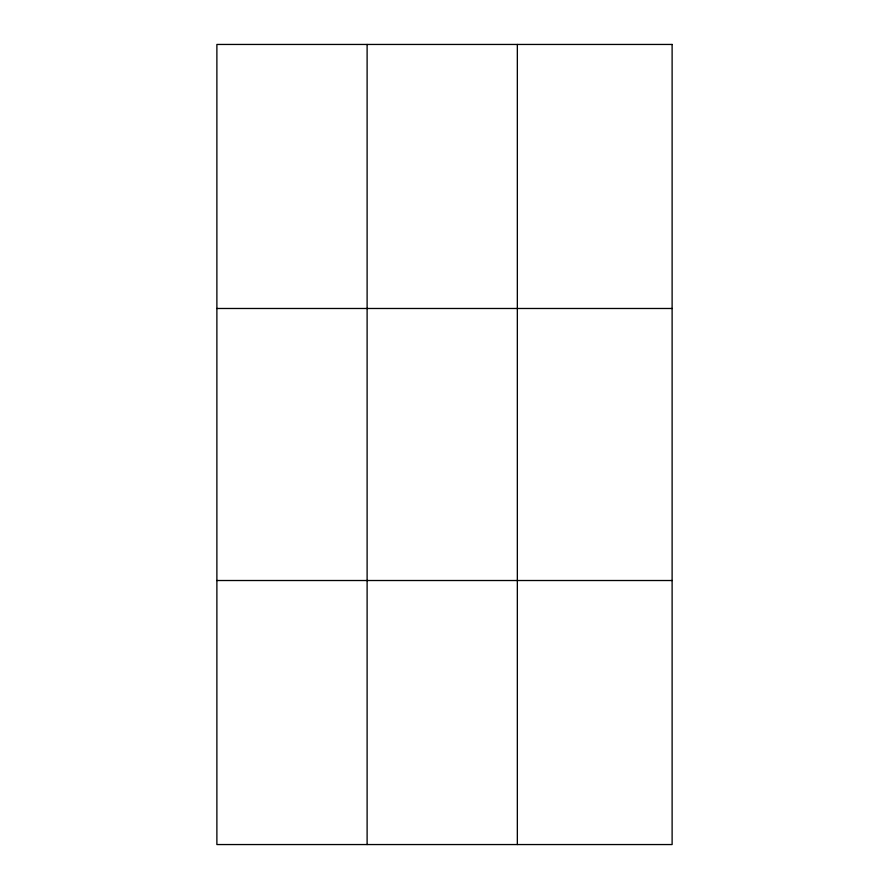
<?xml version="1.0" encoding="UTF-8"?>
<svg xmlns="http://www.w3.org/2000/svg" width="889" height="889" viewBox="0 0 889 889"><rect width="100%" height="100%" fill="white"/><g stroke="black" fill="none" stroke-linecap="round" stroke-linejoin="round"><path stroke-width="1.33" d="M367.113 844.55L367.113 44.45M517.342 844.55L517.342 44.45M216.883 308.483L672.117 308.483M216.883 580.517L672.117 580.517M672.117 44.45L672.117 844.55L216.883 844.55L216.883 44.45L672.117 44.45"/></g></svg>
